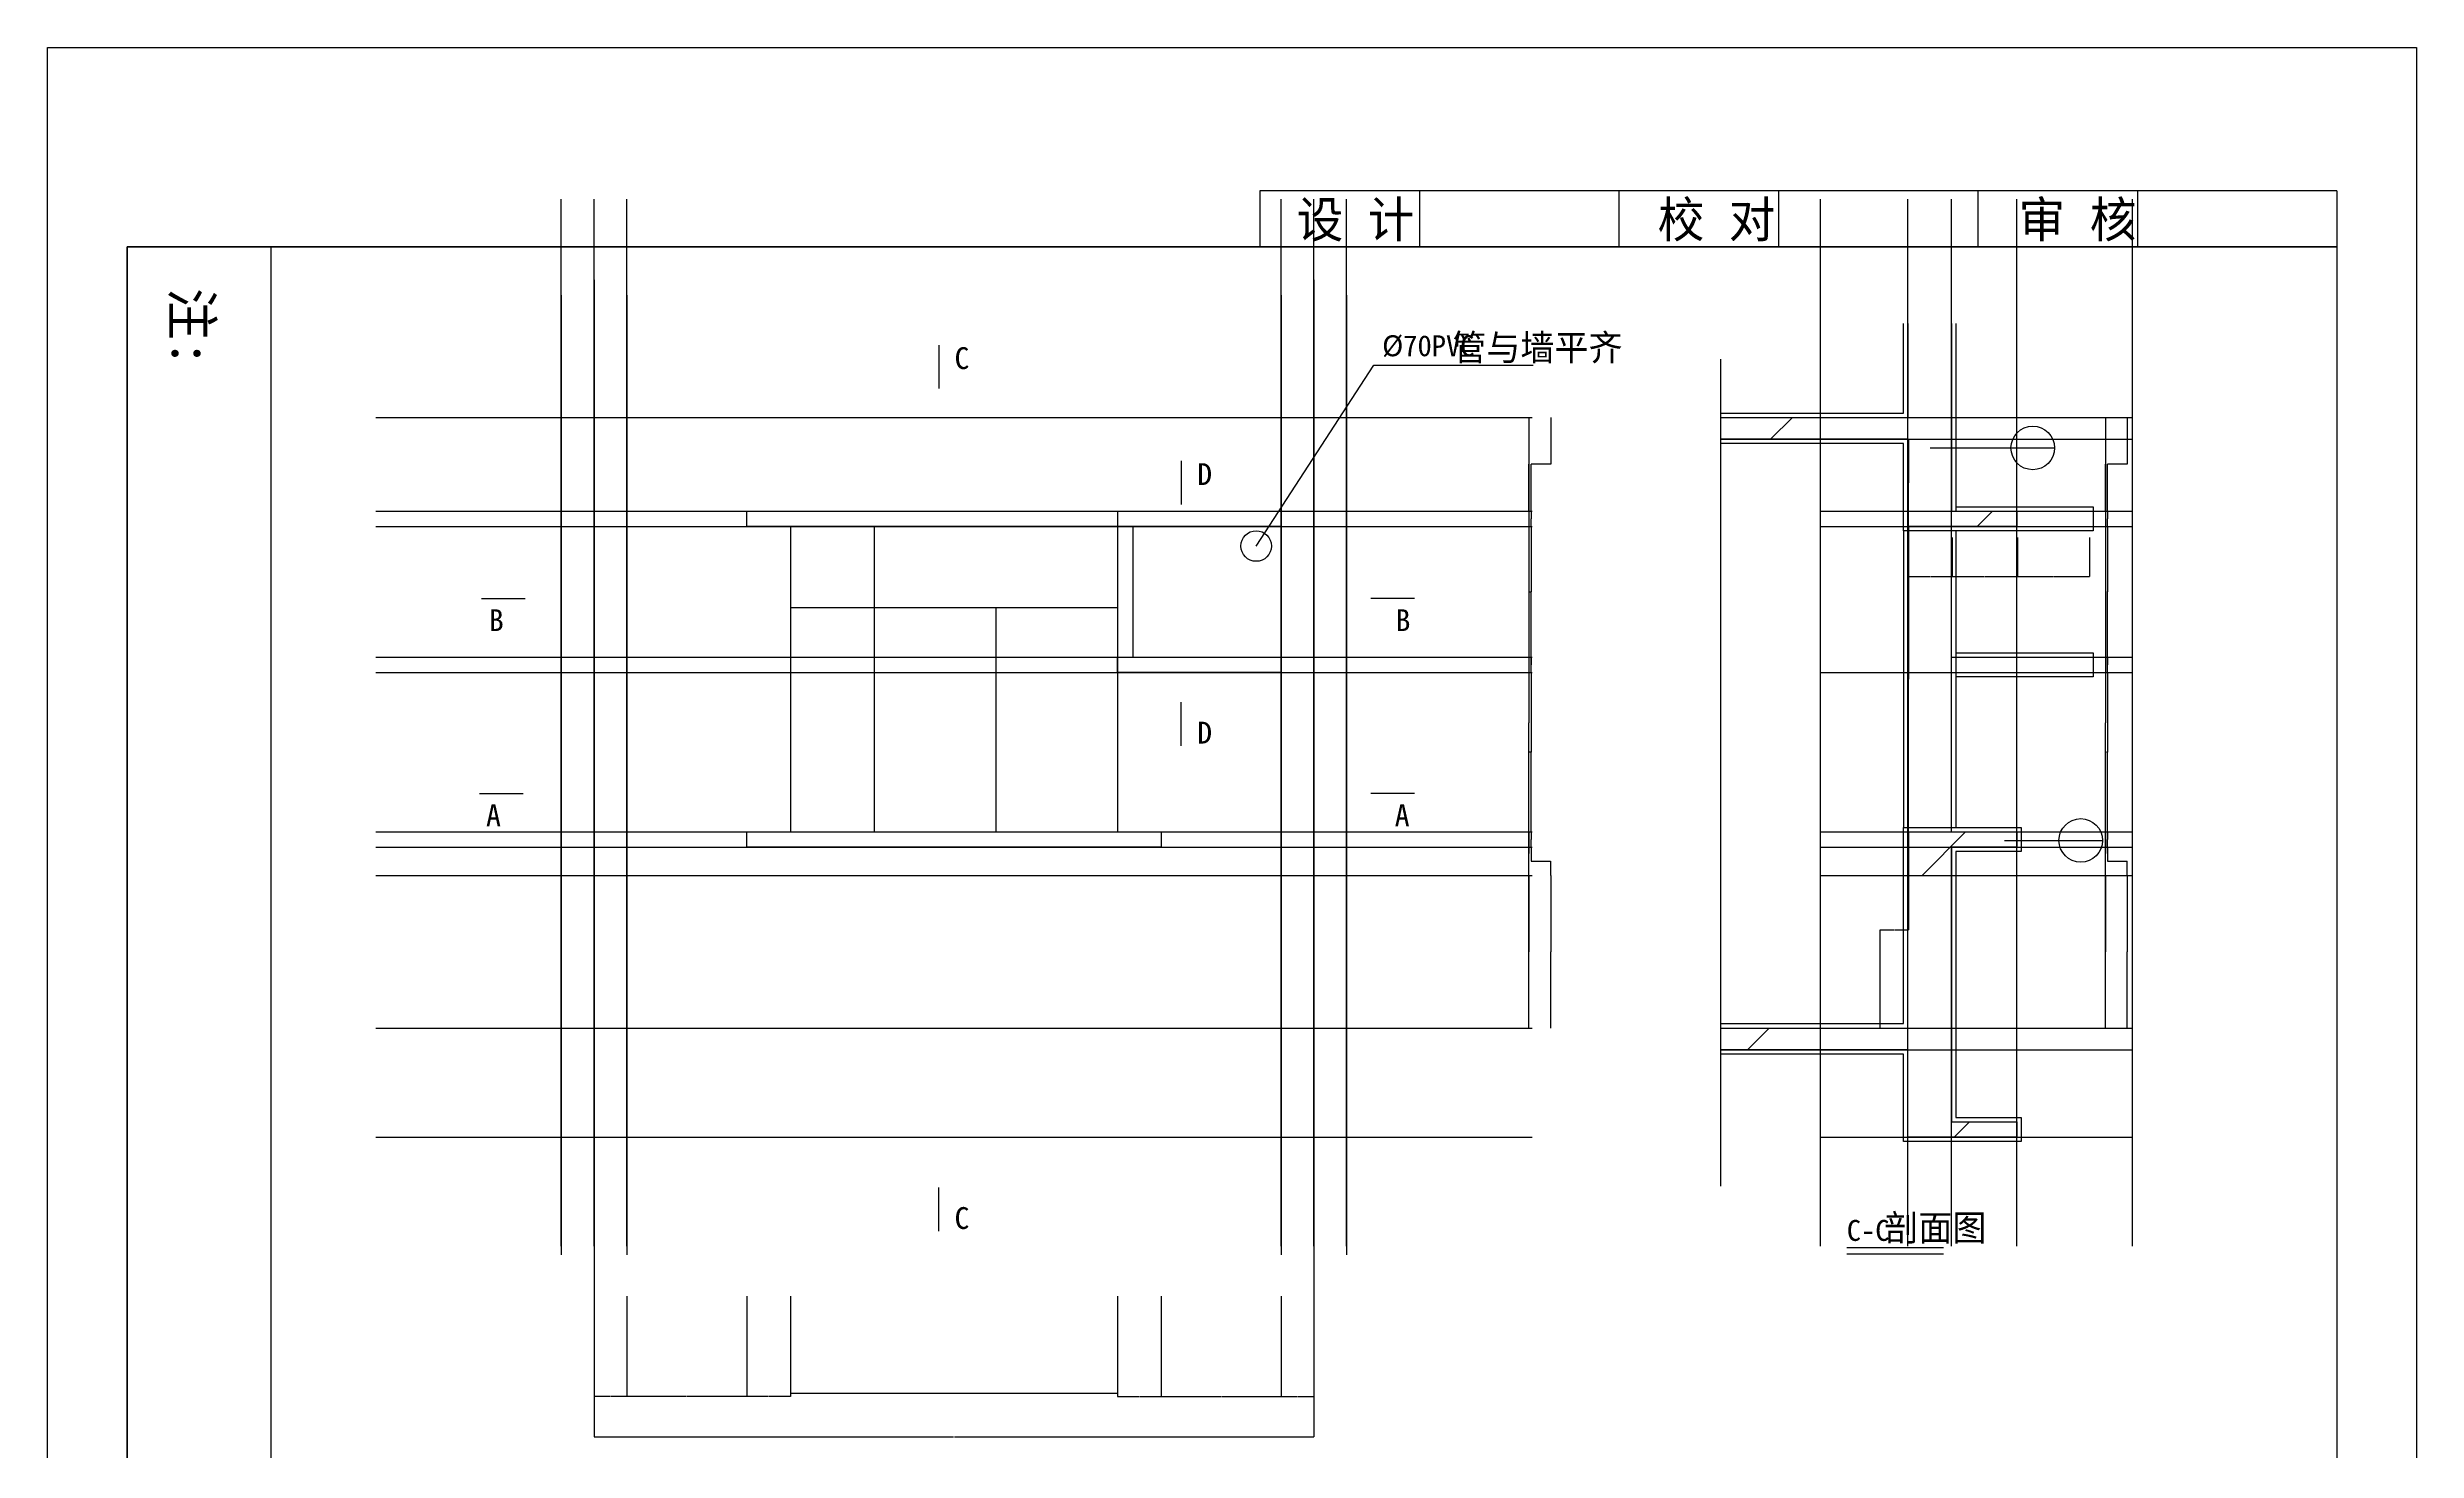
# Model space of a CAD drawing. Header units: metres. Extents: x 7389 to 18430, y -3661 to 11697.
# Drawn here: x 7389 to 18250, y 5262 to 11697 of the extents above; entities that cross this region are included whole.
import ezdxf

# ---------------------------------------------------------------- set-up
doc = ezdxf.new("R2010")
doc.units = ezdxf.units.M
for name, color, linetype in [('AXIS', 3, 'Continuous'), ('DOTE', 1, 'Continuous'), ('HATCH', 7, 'Continuous'), ('PUB_DIM', 3, 'Continuous'), ('PUB_TEXT', 7, 'Continuous'), ('WALL1', 2, 'Continuous')]:
    doc.layers.add(name, color=color, linetype=linetype)
doc.dimstyles.get("Standard").update_dxf_attribs({"dimtxt": 2.5, "dimasz": 2.5, "dimexe": 1.25, "dimexo": 0.625, "dimtad": 1, "dimcen": 2.5, "dimazin": 3, "dimtfac": 1, "dimtmove": 0, "dimatfit": 3})

# ---------------------------------------------------------------- blocks, each defined once
blk = doc.blocks.new('_INDEX')
blk.add_line((-0.5, 0), (0.5, 0))
blk.add_circle((0, 0), 0.5)
blk = doc.blocks.new('*D1')
for p, q in [((10794.96, 5970), (10794.96, 5525)), ((12294.96, 5970), (12294.96, 5525)), ((10795.21, 5525), (11543.96, 5525)), ((11545.96, 5525), (12294.71, 5525))]:
    blk.add_line(p, q)
at = {"layer": 'Defpoints'}
for p in [(10794.96, 5970), (12294.96, 5970), (10794.96, 5525)]:
    blk.add_point(p, dxfattribs=at)
at = {"layer": 'AXIS', "insert": (11544.96, 5525), "char_height": 1, "attachment_point": 5}
blk.add_mtext('窗宽', dxfattribs=at)
blk = doc.blocks.new('*D2')
for p, q in [((12294.96, 5970), (12294.96, 5510)), ((12494.96, 5970), (12494.96, 5510)), ((12295.21, 5510), (12393.46, 5510)), ((12396.46, 5510), (12494.71, 5510))]:
    blk.add_line(p, q)
at = {"layer": 'Defpoints'}
for p in [(12294.96, 5970), (12494.96, 5970), (12294.96, 5510)]:
    blk.add_point(p, dxfattribs=at)
at = {"layer": 'AXIS', "insert": (12394.96, 5510), "char_height": 1, "attachment_point": 5}
blk.add_mtext('200', dxfattribs=at)
blk = doc.blocks.new('*D3')
for p, q in [((10594.96, 5970), (10594.96, 5510)), ((10794.96, 5970), (10794.96, 5510)), ((10693.46, 5510), (10594.71, 5510)), ((10795.21, 5510), (10696.46, 5510))]:
    blk.add_line(p, q)
at = {"layer": 'Defpoints'}
for p in [(10594.96, 5970), (10794.96, 5970), (10794.96, 5510)]:
    blk.add_point(p, dxfattribs=at)
at = {"layer": 'AXIS', "insert": (10694.96, 5510), "char_height": 1, "attachment_point": 5}
blk.add_mtext('200', dxfattribs=at)
blk = doc.blocks.new('*D4')
for p, q in [((14180.27, 10000), (14180.27, 8600)), ((14180.02, 8600), (14179.77, 8600)), ((14180.27, 7200), (14180.27, 8600)), ((14180.27, 8600), (14180.27, 8600)), ((14180.52, 8600), (14180.77, 8600))]:
    blk.add_line(p, q)
at = {"layer": 'Defpoints'}
for p in [(14180.27, 10000), (14180.27, 8600), (14180.27, 7200)]:
    blk.add_point(p, dxfattribs=at)
at = {"layer": 'AXIS', "insert": (14180.27, 8601.125), "char_height": 1, "attachment_point": 5}
blk.add_mtext('0', dxfattribs=at)
blk = doc.blocks.new('*D5')
for p, q in [((14280.27, 10000), (14280.27, 9785)), ((14234.27, 9785), (14190.02, 9785)), ((14190.27, 9570), (14190.27, 9785)), ((14280.52, 9785), (14236.27, 9785))]:
    blk.add_line(p, q)
at = {"layer": 'Defpoints'}
for p in [(14280.27, 10000), (14280.27, 9785), (14190.27, 9570)]:
    blk.add_point(p, dxfattribs=at)
at = {"layer": 'AXIS', "insert": (14235.27, 9785), "char_height": 1, "attachment_point": 5}
blk.add_mtext('90', dxfattribs=at)
blk = doc.blocks.new('*D6')
for p, q in [((14190.27, 9570), (14190.27, 9535)), ((14190.02, 9535), (14189.77, 9535)), ((14190.27, 9500), (14190.27, 9535)), ((14190.27, 9535), (14190.27, 9535)), ((14190.52, 9535), (14190.77, 9535))]:
    blk.add_line(p, q)
at = {"layer": 'Defpoints'}
for p in [(14190.27, 9570), (14190.27, 9535), (14190.27, 9500)]:
    blk.add_point(p, dxfattribs=at)
at = {"layer": 'AXIS', "insert": (14190.27, 9536.125), "char_height": 1, "attachment_point": 5}
blk.add_mtext('0', dxfattribs=at)
blk = doc.blocks.new('*D7')
for p, q in [((14190.27, 9500), (14190.27, 9200)), ((14190.02, 9200), (14189.77, 9200)), ((14190.27, 8900), (14190.27, 9200)), ((14190.27, 9200), (14190.27, 9200)), ((14190.52, 9200), (14190.77, 9200))]:
    blk.add_line(p, q)
at = {"layer": 'Defpoints'}
for p in [(14190.27, 9500), (14190.27, 9200), (14190.27, 8900)]:
    blk.add_point(p, dxfattribs=at)
at = {"layer": 'AXIS', "insert": (14190.27, 9201.125), "char_height": 1, "attachment_point": 5}
blk.add_mtext('0', dxfattribs=at)
blk = doc.blocks.new('*D8')
for p, q in [((14190.02, 8865), (14189.77, 8865)), ((14190.27, 8900), (14190.27, 8865)), ((14190.27, 8830), (14190.27, 8865)), ((14190.27, 8865), (14190.27, 8865)), ((14190.52, 8865), (14190.77, 8865))]:
    blk.add_line(p, q)
at = {"layer": 'Defpoints'}
for p in [(14190.27, 8900), (14190.27, 8865), (14190.27, 8830)]:
    blk.add_point(p, dxfattribs=at)
at = {"layer": 'AXIS', "insert": (14190.27, 8866.125), "char_height": 1, "attachment_point": 5}
blk.add_mtext('0', dxfattribs=at)
blk = doc.blocks.new('*D9')
for p, q in [((14190.27, 8830), (14190.27, 8465)), ((14190.02, 8465), (14189.77, 8465)), ((14190.27, 8100), (14190.27, 8465)), ((14190.27, 8465), (14190.27, 8465)), ((14190.52, 8465), (14190.77, 8465))]:
    blk.add_line(p, q)
at = {"layer": 'Defpoints'}
for p in [(14190.27, 8830), (14190.27, 8465), (14190.27, 8100)]:
    blk.add_point(p, dxfattribs=at)
at = {"layer": 'AXIS', "insert": (14190.27, 8466.125), "char_height": 1, "attachment_point": 5}
blk.add_mtext('0', dxfattribs=at)
blk = doc.blocks.new('*D10')
for p, q in [((14190.02, 8065), (14189.77, 8065)), ((14190.27, 8100), (14190.27, 8065)), ((14190.27, 8030), (14190.27, 8065)), ((14190.27, 8065), (14190.27, 8065)), ((14190.52, 8065), (14190.77, 8065))]:
    blk.add_line(p, q)
at = {"layer": 'Defpoints'}
for p in [(14190.27, 8100), (14190.27, 8065), (14190.27, 8030)]:
    blk.add_point(p, dxfattribs=at)
at = {"layer": 'AXIS', "insert": (14190.27, 8066.125), "char_height": 1, "attachment_point": 5}
blk.add_mtext('0', dxfattribs=at)
blk = doc.blocks.new('*D11')
for p, q in [((14190.27, 8030), (14190.27, 7965)), ((14190.52, 7965), (14234.27, 7965)), ((14236.27, 7965), (14280.02, 7965)), ((14280.27, 7900), (14280.27, 7965))]:
    blk.add_line(p, q)
at = {"layer": 'Defpoints'}
for p in [(14190.27, 8030), (14190.27, 7965), (14280.27, 7900)]:
    blk.add_point(p, dxfattribs=at)
at = {"layer": 'AXIS', "insert": (14235.27, 7965), "char_height": 1, "attachment_point": 5}
blk.add_mtext('90', dxfattribs=at)
blk = doc.blocks.new('*D12')
for p, q in [((14280.27, 7900), (14280.27, 7550)), ((14280.02, 7550), (14279.77, 7550)), ((14280.27, 7200), (14280.27, 7550)), ((14280.27, 7550), (14280.27, 7550)), ((14280.52, 7550), (14280.77, 7550))]:
    blk.add_line(p, q)
at = {"layer": 'Defpoints'}
for p in [(14280.27, 7900), (14280.27, 7550), (14280.27, 7200)]:
    blk.add_point(p, dxfattribs=at)
at = {"layer": 'AXIS', "insert": (14280.27, 7551.125), "char_height": 1, "attachment_point": 5}
blk.add_mtext('0', dxfattribs=at)
blk = doc.blocks.new('*D13')
for p, q in [((14180.27, 10000), (14180.27, 9785)), ((14180.02, 9785), (14179.77, 9785)), ((14180.27, 9570), (14180.27, 9785)), ((14180.27, 9785), (14180.27, 9785)), ((14180.52, 9785), (14180.77, 9785))]:
    blk.add_line(p, q)
at = {"layer": 'Defpoints'}
for p in [(14180.27, 10000), (14180.27, 9785), (14180.27, 9570)]:
    blk.add_point(p, dxfattribs=at)
at = {"layer": 'AXIS', "insert": (14180.27, 9786.125), "char_height": 1, "attachment_point": 5}
blk.add_mtext('0', dxfattribs=at)
blk = doc.blocks.new('*D14')
for p, q in [((14180.27, 9570), (14180.27, 9200)), ((14180.52, 9200), (14184.27, 9200)), ((14186.27, 9200), (14190.02, 9200)), ((14190.27, 8830), (14190.27, 9200))]:
    blk.add_line(p, q)
at = {"layer": 'Defpoints'}
for p in [(14180.27, 9570), (14180.27, 9200), (14190.27, 8830)]:
    blk.add_point(p, dxfattribs=at)
at = {"layer": 'AXIS', "insert": (14185.27, 9200), "char_height": 1, "attachment_point": 5}
blk.add_mtext('10', dxfattribs=at)
blk = doc.blocks.new('*D15')
for p, q in [((14190.27, 8830), (14190.27, 8465)), ((14184.27, 8465), (14180.02, 8465)), ((14180.27, 8100), (14180.27, 8465)), ((14190.52, 8465), (14186.27, 8465))]:
    blk.add_line(p, q)
at = {"layer": 'Defpoints'}
for p in [(14190.27, 8830), (14190.27, 8465), (14180.27, 8100)]:
    blk.add_point(p, dxfattribs=at)
at = {"layer": 'AXIS', "insert": (14185.27, 8465), "char_height": 1, "attachment_point": 5}
blk.add_mtext('10', dxfattribs=at)
blk = doc.blocks.new('*D16')
for p, q in [((14180.27, 8100), (14180.27, 8000)), ((14180.02, 8000), (14179.77, 8000)), ((14180.27, 7900), (14180.27, 8000)), ((14180.27, 8000), (14180.27, 8000)), ((14180.52, 8000), (14180.77, 8000))]:
    blk.add_line(p, q)
at = {"layer": 'Defpoints'}
for p in [(14180.27, 8100), (14180.27, 8000), (14180.27, 7900)]:
    blk.add_point(p, dxfattribs=at)
at = {"layer": 'AXIS', "insert": (14180.27, 8001.125), "char_height": 1, "attachment_point": 5}
blk.add_mtext('0', dxfattribs=at)
blk = doc.blocks.new('*D17')
for p, q in [((14180.27, 7900), (14180.27, 7550)), ((14180.02, 7550), (14179.77, 7550)), ((14180.27, 7200), (14180.27, 7550)), ((14180.27, 7550), (14180.27, 7550)), ((14180.52, 7550), (14180.77, 7550))]:
    blk.add_line(p, q)
at = {"layer": 'Defpoints'}
for p in [(14180.27, 7900), (14180.27, 7550), (14180.27, 7200)]:
    blk.add_point(p, dxfattribs=at)
at = {"layer": 'AXIS', "insert": (14180.27, 7551.125), "char_height": 1, "attachment_point": 5}
blk.add_mtext('0', dxfattribs=at)
blk = doc.blocks.new('*D18')
for p, q in [((9894.96, 10630), (9894.96, 5325)), ((13194.96, 10630), (13194.96, 5325)), ((9895.21, 5325), (11542.96, 5325)), ((11546.96, 5325), (13194.71, 5325))]:
    blk.add_line(p, q)
at = {"layer": 'Defpoints'}
for p in [(9894.96, 10630), (13194.96, 10630), (9894.96, 5325)]:
    blk.add_point(p, dxfattribs=at)
at = {"layer": 'AXIS', "insert": (11544.96, 5325), "char_height": 1, "attachment_point": 5}
blk.add_mtext('开间尺寸', dxfattribs=at)
blk = doc.blocks.new('*D19')
for p, q in [((10044.96, 5970), (10044.96, 5510)), ((10594.96, 5970), (10594.96, 5510)), ((10318.46, 5510), (10044.71, 5510)), ((10595.21, 5510), (10321.46, 5510))]:
    blk.add_line(p, q)
at = {"layer": 'Defpoints'}
for p in [(10044.96, 5970), (10594.96, 5970), (10594.96, 5510)]:
    blk.add_point(p, dxfattribs=at)
at = {"layer": 'AXIS', "insert": (10319.96, 5510), "char_height": 1, "attachment_point": 5}
blk.add_mtext('550', dxfattribs=at)
blk = doc.blocks.new('*D20')
for p, q in [((9894.96, 5970), (9894.96, 5510)), ((10044.96, 5970), (10044.96, 5510)), ((9968.46, 5510), (9894.71, 5510)), ((10045.21, 5510), (9971.46, 5510))]:
    blk.add_line(p, q)
at = {"layer": 'Defpoints'}
for p in [(9894.96, 5970), (10044.96, 5970), (10044.96, 5510)]:
    blk.add_point(p, dxfattribs=at)
at = {"layer": 'AXIS', "insert": (9969.96, 5510), "char_height": 1, "attachment_point": 5}
blk.add_mtext('150', dxfattribs=at)
blk = doc.blocks.new('*D21')
for p, q in [((12494.96, 5970), (12494.96, 5510)), ((13044.96, 5970), (13044.96, 5510)), ((12495.21, 5510), (12768.46, 5510)), ((12771.46, 5510), (13044.71, 5510))]:
    blk.add_line(p, q)
at = {"layer": 'Defpoints'}
for p in [(12494.96, 5970), (13044.96, 5970), (12494.96, 5510)]:
    blk.add_point(p, dxfattribs=at)
at = {"layer": 'AXIS', "insert": (12769.96, 5510), "char_height": 1, "attachment_point": 5}
blk.add_mtext('550', dxfattribs=at)
blk = doc.blocks.new('*D22')
for p, q in [((13044.96, 5970), (13044.96, 5510)), ((13194.96, 5970), (13194.96, 5510)), ((13045.21, 5510), (13118.46, 5510)), ((13121.46, 5510), (13194.71, 5510))]:
    blk.add_line(p, q)
at = {"layer": 'Defpoints'}
for p in [(13044.96, 5970), (13194.96, 5970), (13044.96, 5510)]:
    blk.add_point(p, dxfattribs=at)
at = {"layer": 'AXIS', "insert": (13119.96, 5510), "char_height": 1, "attachment_point": 5}
blk.add_mtext('150', dxfattribs=at)
blk = doc.blocks.new('*D38')
for p, q in [((16822.86, 9570), (16822.86, 9200)), ((16823.11, 9200), (16826.86, 9200)), ((16828.86, 9200), (16832.61, 9200)), ((16832.86, 8830), (16832.86, 9200))]:
    blk.add_line(p, q)
at = {"layer": 'Defpoints'}
for p in [(16822.86, 9570), (16822.86, 9200), (16832.86, 8830)]:
    blk.add_point(p, dxfattribs=at)
at = {"layer": 'AXIS', "insert": (16827.86, 9200), "char_height": 1, "attachment_point": 5}
blk.add_mtext('10', dxfattribs=at)
blk = doc.blocks.new('*D39')
for p, q in [((16832.86, 9500), (16832.86, 9200)), ((16832.61, 9200), (16832.36, 9200)), ((16832.86, 8900), (16832.86, 9200)), ((16832.86, 9200), (16832.86, 9200)), ((16833.11, 9200), (16833.36, 9200))]:
    blk.add_line(p, q)
at = {"layer": 'Defpoints'}
for p in [(16832.86, 9500), (16832.86, 9200), (16832.86, 8900)]:
    blk.add_point(p, dxfattribs=at)
at = {"layer": 'AXIS', "insert": (16832.86, 9201.125), "char_height": 1, "attachment_point": 5}
blk.add_mtext('0', dxfattribs=at)
blk = doc.blocks.new('*D40')
for p, q in [((16822.86, 10000), (16822.86, 8600)), ((16822.61, 8600), (16822.36, 8600)), ((16822.86, 7200), (16822.86, 8600)), ((16822.86, 8600), (16822.86, 8600)), ((16823.11, 8600), (16823.36, 8600))]:
    blk.add_line(p, q)
at = {"layer": 'Defpoints'}
for p in [(16822.86, 10000), (16822.86, 8600), (16822.86, 7200)]:
    blk.add_point(p, dxfattribs=at)
at = {"layer": 'AXIS', "insert": (16822.86, 8601.125), "char_height": 1, "attachment_point": 5}
blk.add_mtext('0', dxfattribs=at)
blk = doc.blocks.new('*D41')
for p, q in [((16822.86, 7900), (16822.86, 7550)), ((16822.61, 7550), (16822.36, 7550)), ((16822.86, 7200), (16822.86, 7550)), ((16822.86, 7550), (16822.86, 7550)), ((16823.11, 7550), (16823.36, 7550))]:
    blk.add_line(p, q)
at = {"layer": 'Defpoints'}
for p in [(16822.86, 7900), (16822.86, 7550), (16822.86, 7200)]:
    blk.add_point(p, dxfattribs=at)
at = {"layer": 'AXIS', "insert": (16822.86, 7551.125), "char_height": 1, "attachment_point": 5}
blk.add_mtext('0', dxfattribs=at)
blk = doc.blocks.new('*D42')
for p, q in [((16822.86, 8100), (16822.86, 8000)), ((16822.61, 8000), (16822.36, 8000)), ((16822.86, 7900), (16822.86, 8000)), ((16822.86, 8000), (16822.86, 8000)), ((16823.11, 8000), (16823.36, 8000))]:
    blk.add_line(p, q)
at = {"layer": 'Defpoints'}
for p in [(16822.86, 8100), (16822.86, 8000), (16822.86, 7900)]:
    blk.add_point(p, dxfattribs=at)
at = {"layer": 'AXIS', "insert": (16822.86, 8001.125), "char_height": 1, "attachment_point": 5}
blk.add_mtext('0', dxfattribs=at)
blk = doc.blocks.new('*D43')
for p, q in [((16832.86, 8830), (16832.86, 8465)), ((16826.86, 8465), (16822.61, 8465)), ((16822.86, 8100), (16822.86, 8465)), ((16833.11, 8465), (16828.86, 8465))]:
    blk.add_line(p, q)
at = {"layer": 'Defpoints'}
for p in [(16832.86, 8830), (16832.86, 8465), (16822.86, 8100)]:
    blk.add_point(p, dxfattribs=at)
at = {"layer": 'AXIS', "insert": (16827.86, 8465), "char_height": 1, "attachment_point": 5}
blk.add_mtext('10', dxfattribs=at)
blk = doc.blocks.new('*D44')
for p, q in [((16922.86, 7900), (16922.86, 7550)), ((16922.61, 7550), (16922.36, 7550)), ((16922.86, 7200), (16922.86, 7550)), ((16922.86, 7550), (16922.86, 7550)), ((16923.11, 7550), (16923.36, 7550))]:
    blk.add_line(p, q)
at = {"layer": 'Defpoints'}
for p in [(16922.86, 7900), (16922.86, 7550), (16922.86, 7200)]:
    blk.add_point(p, dxfattribs=at)
at = {"layer": 'AXIS', "insert": (16922.86, 7551.125), "char_height": 1, "attachment_point": 5}
blk.add_mtext('0', dxfattribs=at)
blk = doc.blocks.new('*D45')
for p, q in [((16832.86, 8030), (16832.86, 7965)), ((16833.11, 7965), (16876.86, 7965)), ((16878.86, 7965), (16922.61, 7965)), ((16922.86, 7900), (16922.86, 7965))]:
    blk.add_line(p, q)
at = {"layer": 'Defpoints'}
for p in [(16832.86, 8030), (16832.86, 7965), (16922.86, 7900)]:
    blk.add_point(p, dxfattribs=at)
at = {"layer": 'AXIS', "insert": (16877.86, 7965), "char_height": 1, "attachment_point": 5}
blk.add_mtext('90', dxfattribs=at)
blk = doc.blocks.new('*D46')
for p, q in [((16832.61, 8065), (16832.36, 8065)), ((16832.86, 8100), (16832.86, 8065)), ((16832.86, 8030), (16832.86, 8065)), ((16832.86, 8065), (16832.86, 8065)), ((16833.11, 8065), (16833.36, 8065))]:
    blk.add_line(p, q)
at = {"layer": 'Defpoints'}
for p in [(16832.86, 8100), (16832.86, 8065), (16832.86, 8030)]:
    blk.add_point(p, dxfattribs=at)
at = {"layer": 'AXIS', "insert": (16832.86, 8066.125), "char_height": 1, "attachment_point": 5}
blk.add_mtext('0', dxfattribs=at)
blk = doc.blocks.new('*D47')
for p, q in [((16832.86, 8830), (16832.86, 8465)), ((16832.61, 8465), (16832.36, 8465)), ((16832.86, 8100), (16832.86, 8465)), ((16832.86, 8465), (16832.86, 8465)), ((16833.11, 8465), (16833.36, 8465))]:
    blk.add_line(p, q)
at = {"layer": 'Defpoints'}
for p in [(16832.86, 8830), (16832.86, 8465), (16832.86, 8100)]:
    blk.add_point(p, dxfattribs=at)
at = {"layer": 'AXIS', "insert": (16832.86, 8466.125), "char_height": 1, "attachment_point": 5}
blk.add_mtext('0', dxfattribs=at)
blk = doc.blocks.new('*D48')
for p, q in [((16832.61, 8865), (16832.36, 8865)), ((16832.86, 8900), (16832.86, 8865)), ((16832.86, 8830), (16832.86, 8865)), ((16832.86, 8865), (16832.86, 8865)), ((16833.11, 8865), (16833.36, 8865))]:
    blk.add_line(p, q)
at = {"layer": 'Defpoints'}
for p in [(16832.86, 8900), (16832.86, 8865), (16832.86, 8830)]:
    blk.add_point(p, dxfattribs=at)
at = {"layer": 'AXIS', "insert": (16832.86, 8866.125), "char_height": 1, "attachment_point": 5}
blk.add_mtext('0', dxfattribs=at)
blk = doc.blocks.new('*D49')
for p, q in [((16822.86, 10000), (16822.86, 9785)), ((16822.61, 9785), (16822.36, 9785)), ((16822.86, 9570), (16822.86, 9785)), ((16822.86, 9785), (16822.86, 9785)), ((16823.11, 9785), (16823.36, 9785))]:
    blk.add_line(p, q)
at = {"layer": 'Defpoints'}
for p in [(16822.86, 10000), (16822.86, 9785), (16822.86, 9570)]:
    blk.add_point(p, dxfattribs=at)
at = {"layer": 'AXIS', "insert": (16822.86, 9786.125), "char_height": 1, "attachment_point": 5}
blk.add_mtext('0', dxfattribs=at)
blk = doc.blocks.new('*D50')
for p, q in [((16832.86, 9570), (16832.86, 9535)), ((16832.61, 9535), (16832.36, 9535)), ((16832.86, 9500), (16832.86, 9535)), ((16832.86, 9535), (16832.86, 9535)), ((16833.11, 9535), (16833.36, 9535))]:
    blk.add_line(p, q)
at = {"layer": 'Defpoints'}
for p in [(16832.86, 9570), (16832.86, 9535), (16832.86, 9500)]:
    blk.add_point(p, dxfattribs=at)
at = {"layer": 'AXIS', "insert": (16832.86, 9536.125), "char_height": 1, "attachment_point": 5}
blk.add_mtext('0', dxfattribs=at)
blk = doc.blocks.new('*D51')
for p, q in [((16922.86, 10000), (16922.86, 9785)), ((16876.86, 9785), (16832.61, 9785)), ((16832.86, 9570), (16832.86, 9785)), ((16923.11, 9785), (16878.86, 9785))]:
    blk.add_line(p, q)
at = {"layer": 'Defpoints'}
for p in [(16922.86, 10000), (16922.86, 9785), (16832.86, 9570)]:
    blk.add_point(p, dxfattribs=at)
at = {"layer": 'AXIS', "insert": (16877.86, 9785), "char_height": 1, "attachment_point": 5}
blk.add_mtext('90', dxfattribs=at)
blk = doc.blocks.new('*D52')
for p, q in [((15920, 9450), (15920, 9270)), ((16120, 9450), (16120, 9270)), ((15920.25, 9270), (16018.5, 9270)), ((16021.5, 9270), (16119.75, 9270))]:
    blk.add_line(p, q)
at = {"layer": 'Defpoints'}
for p in [(15920, 9450), (16120, 9450), (15920, 9270)]:
    blk.add_point(p, dxfattribs=at)
at = {"layer": 'AXIS', "insert": (16020, 9270), "char_height": 1, "attachment_point": 5}
blk.add_mtext('200', dxfattribs=at)
blk = doc.blocks.new('*D53')
for p, q in [((16120, 9450), (16120, 9270)), ((16420, 9450), (16420, 9270)), ((16120.25, 9270), (16268.5, 9270)), ((16271.5, 9270), (16419.75, 9270))]:
    blk.add_line(p, q)
at = {"layer": 'Defpoints'}
for p in [(16120, 9450), (16420, 9450), (16120, 9270)]:
    blk.add_point(p, dxfattribs=at)
at = {"layer": 'AXIS', "insert": (16270, 9270), "char_height": 1, "attachment_point": 5}
blk.add_mtext('300', dxfattribs=at)
blk = doc.blocks.new('*D54')
for p, q in [((16420, 9450), (16420, 9270)), ((16750, 9450), (16750, 9270)), ((16420.25, 9270), (16583.5, 9270)), ((16586.5, 9270), (16749.75, 9270))]:
    blk.add_line(p, q)
at = {"layer": 'Defpoints'}
for p in [(16420, 9450), (16750, 9450), (16420, 9270)]:
    blk.add_point(p, dxfattribs=at)
at = {"layer": 'AXIS', "insert": (16585, 9270), "char_height": 1, "attachment_point": 5}
blk.add_mtext('330', dxfattribs=at)
blk = doc.blocks.new('*D64')
for p, q in [((15920, 8100), (15920, 7650)), ((15790, 7200), (15790, 7650)), ((15790.25, 7650), (15853.5, 7650)), ((15856.5, 7650), (15919.75, 7650))]:
    blk.add_line(p, q)
at = {"layer": 'Defpoints'}
for p in [(15920, 8100), (15790, 7650), (15790, 7200)]:
    blk.add_point(p, dxfattribs=at)
at = {"layer": 'AXIS', "insert": (15855, 7650), "char_height": 1, "attachment_point": 5}
blk.add_mtext('130', dxfattribs=at)
blk = doc.blocks.new('*D65')
for p, q in [((15920, 9500), (15920, 8800)), ((15919.75, 8800), (15919.5, 8800)), ((15920, 8100), (15920, 8800)), ((15920, 8800), (15920, 8800)), ((15920.25, 8800), (15920.5, 8800))]:
    blk.add_line(p, q)
at = {"layer": 'Defpoints'}
for p in [(15920, 9500), (15920, 8800), (15920, 8100)]:
    blk.add_point(p, dxfattribs=at)
at = {"layer": 'AXIS', "insert": (15920, 8801.125), "char_height": 1, "attachment_point": 5}
blk.add_mtext('0', dxfattribs=at)
blk = doc.blocks.new('*D66')
for p, q in [((15920, 9900), (15920, 9700)), ((15919.75, 9700), (15919.5, 9700)), ((15920, 9500), (15920, 9700)), ((15920, 9700), (15920, 9700)), ((15920.25, 9700), (15920.5, 9700))]:
    blk.add_line(p, q)
at = {"layer": 'Defpoints'}
for p in [(15920, 9900), (15920, 9700), (15920, 9500)]:
    blk.add_point(p, dxfattribs=at)
at = {"layer": 'AXIS', "insert": (15920, 9701.125), "char_height": 1, "attachment_point": 5}
blk.add_mtext('0', dxfattribs=at)

msp = doc.modelspace()

# ---------------------------------------------------------------- hatches: boundary and pattern name
at = {"layer": 'HATCH'}
h = msp.add_hatch(dxfattribs=at)
h.set_pattern_fill('ANSI31', scale=500)
h.paths.add_polyline_path([(16117.18, 10430.99), (15917.18, 10430.99), (15917.18, 10000), (16117.18, 10000)])
h = msp.add_hatch(dxfattribs=at)
h.set_pattern_fill('AN31C', scale=300)
h.set_pattern_definition([(45, (0, 0), (-673.52, 673.52), [])])
h.paths.add_polyline_path([(15517.18, 10000), (15058.41, 10000), (15058.41, 9900), (15517.18, 9900)])
h.paths.add_polyline_path([(15917.18, 10000), (15517.18, 10000), (15517.18, 9900), (15917.18, 9900)])
h.paths.add_polyline_path([(16117.18, 10000), (15917.18, 10000), (15917.18, 9900), (16117.18, 9900)])
h.paths.add_polyline_path([(16117.18, 9900), (15917.18, 9900), (15917.18, 9570), (16117.18, 9570)])
h.paths.add_polyline_path([(16117.18, 9570), (15917.18, 9570), (15917.18, 9500), (16117.18, 9500)])
h.paths.add_polyline_path([(16417.18, 9570), (16117.18, 9570), (16117.18, 9500), (16417.18, 9500)])
h.paths.add_polyline_path([(16417.18, 8100), (15917.18, 8100), (15917.18, 8030), (16417.18, 8030)])
h.paths.add_polyline_path([(16117.18, 8030), (15917.18, 8030), (15917.18, 7900), (16117.18, 7900)])
h.paths.add_polyline_path([(16117.18, 7200), (15917.18, 7200), (15917.18, 7100), (16117.18, 7100)])
h.paths.add_polyline_path([(16117.18, 7100), (15917.18, 7100), (15917.18, 6700), (16117.18, 6700)])
h.paths.add_polyline_path([(15917.18, 7200), (15517.18, 7200), (15517.18, 7100), (15917.18, 7100)])
h.paths.add_polyline_path([(16417.18, 6770), (16117.18, 6770), (16117.18, 6700), (16417.18, 6700)])
h.paths.add_polyline_path([(15517.18, 7200), (15058.41, 7200), (15058.41, 7100), (15517.18, 7100)])
h = msp.add_hatch(dxfattribs=at)
h.set_pattern_fill('ANSI31', scale=500)
h.paths.add_polyline_path([(15917.18, 7200), (16117.18, 7200), (16117.18, 7900), (15917.18, 7900)])

# ---------------------------------------------------------------- linework, layer by layer
for p, q in [((12947.33, 11038.48), (12947.33, 10782.51)), ((17883.83, 11038.48), (12947.33, 11038.48)), ((13678.67, 11038.48), (13678.67, 10782.51)), ((14592.83, 11038.48), (14592.83, 10782.51)), ((15324.16, 11038.48), (15324.16, 10782.51)), ((16238.33, 11038.48), (16238.33, 10782.51)), ((16969.66, 11038.48), (16969.66, 10782.51)), ((17883.83, 11038.48), (17883.83, 10782.51)), ((7754.87, 10782.51), (7754.87, -3295.64)), ((17883.83, 10782.51), (7754.87, 10782.51)), ((8413.07, 10782.51), (8413.07, -3295.64))]:
    msp.add_line(p, q)
for points in [[(7389.2, 11696.68), (18249.5, 11696.68), (18249.5, -3661.31), (7389.2, -3661.31)], [(7754.87, 10782.51), (17883.83, 10782.51), (17883.83, -3295.64), (7754.87, -3295.64)]]:
    msp.add_lwpolyline(points, close=True)
for points in [[(17883.83, 10782.51), (17883.83, -3295.64), (7754.87, -3295.64), (7754.87, 10782.51), (17883.83, 10782.51)], [(8413.07, 10782.51), (8413.07, -3295.64)]]:
    msp.add_lwpolyline(points)
at = {"layer": 'AXIS'}
for p, q in [((11178.73, 9500), (11178.73, 8100)), ((10794.96, 9127.93), (12294.96, 9127.93)), ((11736.84, 9127.93), (11736.84, 8100))]:
    msp.add_line(p, q, dxfattribs=at)
at = {"layer": 'DOTE'}
for p, q in [((9744.96, 6200), (9744.96, 11000)), ((9894.96, 6200), (9894.96, 11000)), ((10044.96, 6200), (10044.96, 11000)), ((13044.96, 6200), (13044.96, 11000)), ((13194.96, 6200), (13194.96, 11000)), ((13344.96, 6200), (13344.96, 11000)), ((15517.18, 6200), (15517.18, 11000)), ((15917.18, 6200), (15917.18, 11000)), ((16117.18, 8100), (16117.18, 11000)), ((16417.18, 6200), (16417.18, 11000)), ((16947.18, 6200), (16947.18, 11000)), ((15058.41, 10266.26), (15058.41, 6475.01)), ((8894.96, 10000), (14194.96, 10000)), ((15058.41, 10000), (16947.18, 10000)), ((15058.41, 9900), (16947.18, 9900)), ((8894.96, 9570), (14194.96, 9570)), ((15517.18, 9570), (16947.18, 9570)), ((8894.96, 9500), (14194.96, 9500)), ((15517.18, 9500), (16947.18, 9500)), ((8894.96, 8900), (14194.96, 8900)), ((8894.96, 8830), (14194.96, 8830)), ((15517.18, 8830), (16947.18, 8830)), ((16117.18, 8900), (16947.18, 8900)), ((8894.96, 8100), (14194.96, 8100)), ((15517.18, 8100), (16947.18, 8100)), ((8894.96, 8030), (14194.96, 8030)), ((15517.18, 8030), (16947.18, 8030)), ((16117.18, 6200), (16117.18, 8030)), ((8894.96, 7900), (14194.96, 7900)), ((15517.18, 7900), (16947.18, 7900)), ((8894.96, 7200), (14194.96, 7200)), ((15058.41, 7200), (16947.18, 7200)), ((15058.41, 7100), (16947.18, 7100)), ((8894.96, 6700), (14194.96, 6700)), ((15517.18, 6700), (16947.18, 6700))]:
    msp.add_line(p, q, dxfattribs=at)
at = {"layer": 'PUB_DIM'}
for p, q in [((16020, 9860), (16370, 9860)), ((16370, 9860), (16390, 9860)), ((16360, 8060), (16590, 8060)), ((16590, 8060), (16610, 8060))]:
    msp.add_line(p, q, dxfattribs=at)
for points in [[(11476.07, 10331.72), (11476.07, 10131.72)], [(12586.75, 9800.03), (12586.75, 9600.03)], [(9379.64, 9170.07), (9579.64, 9170.07)], [(13655.79, 9170.07), (13455.79, 9170.07)], [(12586.75, 8494.46), (12586.75, 8694.46)], [(9370.5, 8275.34), (9570.5, 8275.34)], [(13655.79, 8275.34), (13455.79, 8275.34)], [(11476.07, 6268.64), (11476.07, 6468.64)]]:
    msp.add_lwpolyline(points, dxfattribs=at)
at = {"layer": 'PUB_TEXT'}
for points in [[(15637.5, 6193.92), (16081.41, 6193.92)], [(15637.5, 6163.92), (16081.41, 6163.92)]]:
    msp.add_lwpolyline(points, dxfattribs=at)
at = {"layer": 'WALL1'}
for p, q in [((9744.96, 10560), (9744.96, 6160)), ((10044.96, 10560), (10044.96, 6160)), ((13044.96, 10560), (13044.96, 6160)), ((13344.96, 10560), (13344.96, 6160)), ((8894.96, 10000), (14194.96, 10000)), ((10594.96, 9570), (13044.96, 9570)), ((10594.96, 9500), (10594.96, 9570)), ((12294.96, 9570), (12294.96, 8100)), ((13044.96, 9570), (13044.96, 9500)), ((16417.18, 9570), (16417.18, 9590)), ((16417.18, 9500), (16417.18, 9570)), ((8894.96, 9500), (14194.96, 9500)), ((13044.96, 9500), (10594.96, 9500)), ((10794.96, 9500), (10794.96, 8100)), ((12364.96, 9500), (12364.96, 8900)), ((15897.18, 9480), (15897.18, 8120)), ((16137.18, 9480), (16137.18, 8900)), ((16417.18, 9480), (16417.18, 9500)), ((12294.96, 8900), (13044.96, 8900)), ((12294.96, 8830), (12294.96, 8900)), ((13044.96, 8830), (12294.96, 8830)), ((13044.96, 8900), (13044.96, 8830)), ((10044.96, 8100), (13044.96, 8100)), ((10594.96, 8100), (12494.96, 8100)), ((10594.96, 8030), (10594.96, 8100)), ((12494.96, 8100), (12494.96, 8030)), ((15897.18, 7220), (15897.18, 8120)), ((15897.18, 8120), (16437.18, 8120)), ((16437.18, 8120), (16437.18, 8010)), ((12494.96, 8030), (10594.96, 8030)), ((16437.18, 8010), (16137.18, 8010)), ((16137.18, 8010), (16137.18, 6790)), ((10044.96, 7900), (13044.96, 7900)), ((8894.96, 7200), (14194.96, 7200)), ((15058.41, 7220), (15897.18, 7220)), ((15897.18, 7080), (15058.41, 7080)), ((15897.18, 6680), (15897.18, 7080)), ((16137.18, 6790), (16437.18, 6790)), ((16437.18, 6790), (16437.18, 6680)), ((8894.96, 6700), (14194.96, 6700)), ((16437.18, 6680), (15897.18, 6680))]:
    msp.add_line(p, q, dxfattribs=at)
for points in [[(15058.41, 10020), (15897.18, 10020), (15897.18, 10430.99)], [(15917.18, 10430.99), (15917.18, 10000)], [(16117.18, 10430.99), (16117.18, 9570)], [(16137.18, 10430.99), (16137.18, 9570)], [(12930, 9410), (13470, 10240), (14200, 10240)], [(16137.18, 10020), (16137.18, 10020), (16137.18, 9590), (16767.18, 9590), (16767.18, 9480), (15897.18, 9480), (15897.18, 9880), (15058.41, 9880)], [(15058.41, 10000), (16117.18, 10000), (16117.18, 9570), (16417.18, 9570), (16417.18, 9500), (15917.18, 9500), (15917.18, 9900), (15058.41, 9900)], [(16137.18, 8920), (16767.18, 8920), (16767.18, 8810), (16137.18, 8810)], [(16137.18, 8900), (16137.18, 8120)], [(15917.18, 8100), (16417.18, 8100), (16417.18, 8030), (16117.18, 8030), (16117.18, 6770), (16417.18, 6770), (16417.18, 6700), (15917.18, 6700), (15917.18, 7100), (15058.41, 7100)], [(15058.41, 7200), (15917.18, 7200), (15917.18, 8100)], [(15917.18, 8100), (16417.18, 8100), (16417.18, 8030), (16117.18, 8030)], [(16117.18, 8030), (16117.18, 7200)], [(15917.18, 7900), (16117.18, 7900)], [(15917.18, 7200), (16117.18, 7200)]]:
    msp.add_lwpolyline(points, dxfattribs=at)
msp.add_circle((12930, 9410), 70, dxfattribs=at)

# ---------------------------------------------------------------- block references
at = {"layer": 'PUB_DIM', "xscale": 200, "yscale": 200, "zscale": 200}
for p in [(16490, 9860), (16710, 8060)]:
    msp.add_blockref('_INDEX', p, dxfattribs=at)

# ---------------------------------------------------------------- texts
for s, p in [('设 计', (13115.73, 10825.02)), ('校 对', (14770.39, 10825.02)), ('审 核', (16425.04, 10825.02))]:
    msp.add_text(s, height=164.55).set_placement(p)
msp.add_text('注:', height=182.83, rotation=270).set_placement((7959.9, 10593.46))
at = {"layer": 'PUB_DIM'}
for s, p in [('C', (11547.49, 10221.72)), ('D', (12660.08, 9690.03)), ('B', (9412.98, 9020.07)), ('B', (13569.12, 9020.07)), ('D', (12660.08, 8504.46)), ('A', (9400.03, 8125.34)), ('A', (13565.31, 8125.34)), ('C', (11547.49, 6278.64))]:
    msp.add_text(s, height=100, dxfattribs=at).set_placement(p)
at = {"layer": 'PUB_TEXT'}
for s, height, p in [('%%c70PVC', 96, (13507.5, 10280.48)), ('管与墙平齐', 120, (13829.28, 10260.48)), ('C-C', 96, (15637.5, 6223.92)), ('剖面图', 120, (15809.28, 6223.92))]:
    msp.add_text(s, height=height, dxfattribs=at).set_placement(p)

# ---------------------------------------------------------------- dimensions: what is measured, and where the dimension line sits
at = {"layer": 'AXIS'}
for base, p1, p2, text, picture, middle in [((9894.96, 5325), (9894.96, 10630), (13194.96, 10630), '开间尺寸', '*D18', (11544.96, 5325)), ((10794.96, 5525), (10794.96, 5970), (12294.96, 5970), '窗宽', '*D1', (11544.96, 5525))]:
    dim = msp.add_linear_dim(base=base, p1=p1, p2=p2, text=text, dimstyle='Standard', dxfattribs=at)
    dim.commit()
    dim.dimension.update_dxf_attribs({"geometry": picture, "text_midpoint": middle})
for base, p1, p2, picture, middle in [((14180.27, 8600), (14180.27, 7200), (14180.27, 10000), '*D4', (14180.27, 8601.125)), ((14180.27, 9785), (14180.27, 10000), (14180.27, 9570), '*D13', (14180.27, 9786.125)), ((14280.27, 9785), (14280.27, 10000), (14190.27, 9570), '*D5', (14235.27, 9785)), ((16822.86, 8600), (16822.86, 7200), (16822.86, 10000), '*D40', (16822.86, 8601.125)), ((16822.86, 9785), (16822.86, 10000), (16822.86, 9570), '*D49', (16822.86, 9786.125)), ((16922.86, 9785), (16922.86, 10000), (16832.86, 9570), '*D51', (16877.86, 9785)), ((15920, 9700), (15920, 9500), (15920, 9900), '*D66', (15920, 9701.125)), ((14180.27, 9200), (14180.27, 9570), (14190.27, 8830), '*D14', (14185.27, 9200)), ((14190.27, 9535), (14190.27, 9570), (14190.27, 9500), '*D6', (14190.27, 9536.125)), ((16822.86, 9200), (16822.86, 9570), (16832.86, 8830), '*D38', (16827.86, 9200)), ((16832.86, 9535), (16832.86, 9570), (16832.86, 9500), '*D50', (16832.86, 9536.125)), ((14190.27, 9200), (14190.27, 9500), (14190.27, 8900), '*D7', (14190.27, 9201.125)), ((15920, 8800), (15920, 8100), (15920, 9500), '*D65', (15920, 8801.125)), ((15920, 9270), (15920, 9450), (16120, 9450), '*D52', (16020, 9270)), ((16120, 9270), (16120, 9450), (16420, 9450), '*D53', (16270, 9270)), ((16420, 9270), (16420, 9450), (16750, 9450), '*D54', (16585, 9270)), ((16832.86, 9200), (16832.86, 9500), (16832.86, 8900), '*D39', (16832.86, 9201.125)), ((14190.27, 8465), (14190.27, 8830), (14180.27, 8100), '*D15', (14185.27, 8465)), ((14190.27, 8865), (14190.27, 8900), (14190.27, 8830), '*D8', (14190.27, 8866.125)), ((14190.27, 8465), (14190.27, 8830), (14190.27, 8100), '*D9', (14190.27, 8466.125)), ((16832.86, 8465), (16832.86, 8830), (16822.86, 8100), '*D43', (16827.86, 8465)), ((16832.86, 8865), (16832.86, 8900), (16832.86, 8830), '*D48', (16832.86, 8866.125)), ((16832.86, 8465), (16832.86, 8830), (16832.86, 8100), '*D47', (16832.86, 8466.125)), ((14180.27, 8000), (14180.27, 8100), (14180.27, 7900), '*D16', (14180.27, 8001.125)), ((14190.27, 8065), (14190.27, 8100), (14190.27, 8030), '*D10', (14190.27, 8066.125)), ((15790, 7650), (15790, 7200), (15920, 8100), '*D64', (15855, 7650)), ((16822.86, 8000), (16822.86, 8100), (16822.86, 7900), '*D42', (16822.86, 8001.125)), ((16832.86, 8065), (16832.86, 8100), (16832.86, 8030), '*D46', (16832.86, 8066.125)), ((14190.27, 7965), (14190.27, 8030), (14280.27, 7900), '*D11', (14235.27, 7965)), ((16832.86, 7965), (16832.86, 8030), (16922.86, 7900), '*D45', (16877.86, 7965)), ((14180.27, 7550), (14180.27, 7900), (14180.27, 7200), '*D17', (14180.27, 7551.125)), ((14280.27, 7550), (14280.27, 7900), (14280.27, 7200), '*D12', (14280.27, 7551.125)), ((16822.86, 7550), (16822.86, 7900), (16822.86, 7200), '*D41', (16822.86, 7551.125)), ((16922.86, 7550), (16922.86, 7900), (16922.86, 7200), '*D44', (16922.86, 7551.125)), ((10044.96, 5510), (10044.96, 5970), (9894.96, 5970), '*D20', (9969.96, 5510)), ((10594.96, 5510), (10594.96, 5970), (10044.96, 5970), '*D19', (10319.96, 5510)), ((10794.96, 5510), (10794.96, 5970), (10594.96, 5970), '*D3', (10694.96, 5510)), ((12294.96, 5510), (12294.96, 5970), (12494.96, 5970), '*D2', (12394.96, 5510)), ((12494.96, 5510), (12494.96, 5970), (13044.96, 5970), '*D21', (12769.96, 5510)), ((13044.96, 5510), (13044.96, 5970), (13194.96, 5970), '*D22', (13119.96, 5510))]:
    dim = msp.add_linear_dim(base=base, p1=p1, p2=p2, dimstyle='Standard', dxfattribs=at)
    dim.commit()
    dim.dimension.update_dxf_attribs({"geometry": picture, "text_midpoint": middle})

doc.saveas('drawing.dxf')
